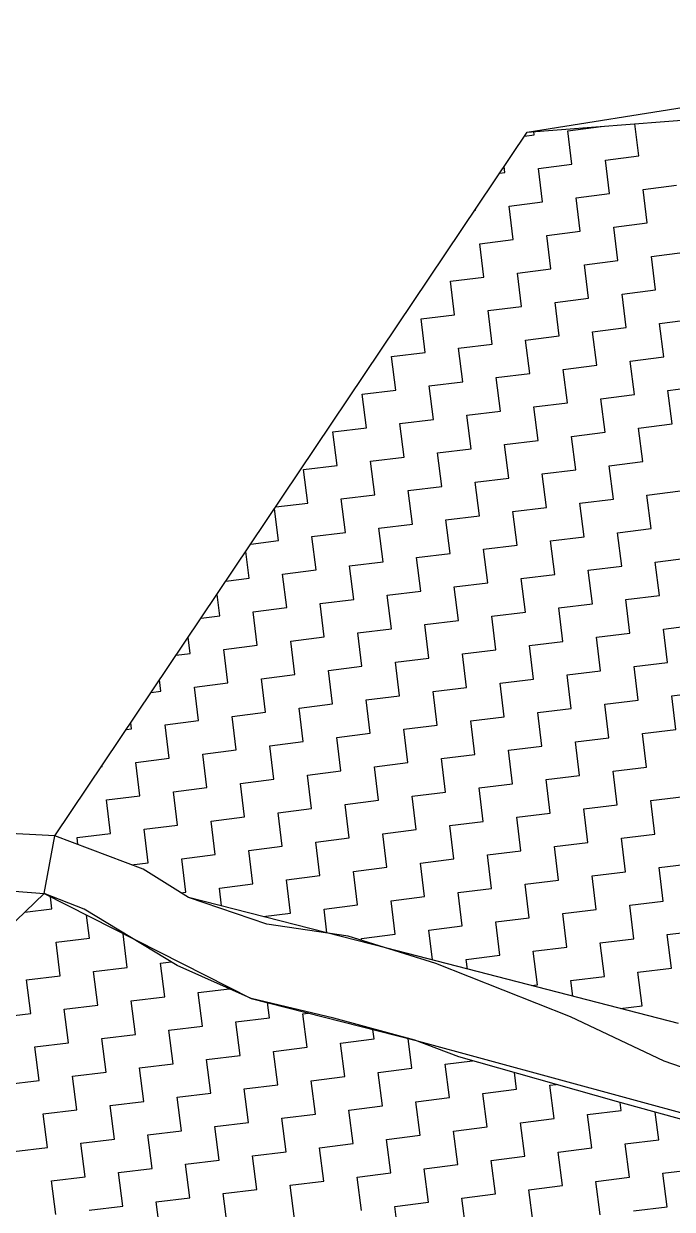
# Model space of a CAD drawing. Header units: metres. Extents: x 286056 to 292206, y 2024114 to 2027347.
# Drawn here: x 290237.8 to 290424, y 2025983.3 to 2026323.7 of the extents above; entities that cross this region are included whole.
import ezdxf

# ---------------------------------------------------------------- set-up
doc = ezdxf.new("R2010")
doc.units = ezdxf.units.M
doc.header["$LTSCALE"] = 0.3
doc.header["$MEASUREMENT"] = 0
for name, color, linetype in [('LINE_WATER', 4, 'Continuous'), ('POLY_HATCH', 12, 'Continuous'), ('POLY_WATER', 4, 'Continuous'), ('V_BOUND_LINE', 7, 'Continuous')]:
    doc.layers.add(name, color=color, linetype=linetype)

# ---------------------------------------------------------------- blocks, each defined once
blk = doc.blocks.new('13')
at = {"layer": 'LINE_WATER'}
for p, q in [((527.281, 338.538), (524.197, 340.167)), ((524.93, 337.34), (523.541, 338.09)), ((528.095, 334.839), (524.93, 337.34)), ((531.574, 335.952), (528.827, 337.288)), ((534.518, 335.142), (531.574, 335.952)), ((537.609, 333.745), (534.518, 335.142)), ((530.671, 333.294), (528.095, 334.839)), ((542.32, 331.17), (537.609, 333.745)), ((533.615, 332.191), (530.671, 333.294)), ((536.486, 331.014), (533.615, 332.191)), ((545.558, 329.11), (542.32, 331.17)), ((538.031, 330.205), (536.486, 331.014)), ((543.625, 327.851), (538.031, 330.205)), ((548.723, 327.565), (545.558, 329.11)), ((547.158, 326.379), (543.625, 327.851))]:
    blk.add_line(p, q, dxfattribs=at)
at = {"layer": 'POLY_HATCH', "linetype": 'Continuous'}
for p, q in [((544.639, 363.75), (545, 363.75)), ((545, 363.75), (545, 363.871)), ((546.25, 363.75), (547.5, 363.75)), ((546.25, 362.5), (546.25, 363.75)), ((547.5, 363.75), (547.5, 363.755)), ((548.75, 362.5), (548.75, 363.697)), ((543.75, 362.5), (543.75, 362.724)), ((543.556, 362.5), (543.75, 362.5)), ((545, 362.5), (546.25, 362.5)), ((545, 361.25), (545, 362.5)), ((547.5, 362.5), (548.75, 362.5)), ((547.5, 361.25), (547.5, 362.5)), ((542.472, 361.25), (542.5, 361.25)), ((542.5, 361.25), (542.5, 361.282)), ((543.75, 361.25), (545, 361.25)), ((543.75, 360), (543.75, 361.25)), ((546.25, 361.25), (547.5, 361.25)), ((546.25, 360), (546.25, 361.25)), ((548.75, 361.25), (550, 361.25)), ((548.75, 360), (548.75, 361.25)), ((542.5, 360), (543.75, 360)), ((542.5, 358.75), (542.5, 360)), ((545, 360), (546.25, 360)), ((545, 358.75), (545, 360)), ((547.5, 360), (548.75, 360)), ((547.5, 358.75), (547.5, 360)), ((541.25, 358.75), (542.5, 358.75)), ((541.25, 357.5), (541.25, 358.75)), ((543.75, 358.75), (545, 358.75)), ((543.75, 357.5), (543.75, 358.75)), ((546.25, 358.75), (547.5, 358.75)), ((546.25, 357.5), (546.25, 358.75)), ((548.75, 358.75), (550, 358.75)), ((548.75, 357.5), (548.75, 358.75)), ((540, 357.5), (541.25, 357.5)), ((540, 356.25), (540, 357.5)), ((542.5, 357.5), (543.75, 357.5)), ((542.5, 356.25), (542.5, 357.5)), ((545, 357.5), (546.25, 357.5)), ((545, 356.25), (545, 357.5)), ((547.5, 357.5), (548.75, 357.5)), ((547.5, 356.25), (547.5, 357.5)), ((538.75, 356.25), (540, 356.25)), ((538.75, 355), (538.75, 356.25)), ((541.25, 356.25), (542.5, 356.25)), ((541.25, 355), (541.25, 356.25)), ((543.75, 356.25), (545, 356.25)), ((543.75, 355), (543.75, 356.25)), ((546.25, 356.25), (547.5, 356.25)), ((546.25, 355), (546.25, 356.25)), ((548.75, 356.25), (550, 356.25)), ((548.75, 355), (548.75, 356.25)), ((537.5, 355), (538.75, 355)), ((537.5, 353.75), (537.5, 355)), ((540, 355), (541.25, 355)), ((540, 353.75), (540, 355)), ((542.5, 355), (543.75, 355)), ((542.5, 353.75), (542.5, 355)), ((545, 355), (546.25, 355)), ((545, 353.75), (545, 355)), ((547.5, 355), (548.75, 355)), ((547.5, 353.75), (547.5, 355)), ((536.25, 353.75), (537.5, 353.75)), ((536.25, 352.5), (536.25, 353.75)), ((538.75, 353.75), (540, 353.75)), ((538.75, 352.5), (538.75, 353.75)), ((541.25, 353.75), (542.5, 353.75)), ((541.25, 352.5), (541.25, 353.75)), ((543.75, 353.75), (545, 353.75)), ((543.75, 352.5), (543.75, 353.75)), ((546.25, 353.75), (547.5, 353.75)), ((546.25, 352.5), (546.25, 353.75)), ((548.75, 353.75), (550, 353.75)), ((548.75, 352.5), (548.75, 353.75)), ((535, 352.5), (536.25, 352.5)), ((535, 351.25), (535, 352.5)), ((537.5, 352.5), (538.75, 352.5)), ((537.5, 351.25), (537.5, 352.5)), ((540, 352.5), (541.25, 352.5)), ((540, 351.25), (540, 352.5)), ((542.5, 352.5), (543.75, 352.5)), ((542.5, 351.25), (542.5, 352.5)), ((545, 352.5), (546.25, 352.5)), ((545, 351.25), (545, 352.5)), ((547.5, 352.5), (548.75, 352.5)), ((547.5, 351.25), (547.5, 352.5)), ((533.75, 350), (533.75, 351.187)), ((533.804, 351.25), (535, 351.25)), ((536.25, 351.25), (537.5, 351.25)), ((536.25, 350), (536.25, 351.25)), ((538.75, 351.25), (540, 351.25)), ((538.75, 350), (538.75, 351.25)), ((541.25, 351.25), (542.5, 351.25)), ((541.25, 350), (541.25, 351.25)), ((543.75, 351.25), (545, 351.25)), ((543.75, 350), (543.75, 351.25)), ((546.25, 351.25), (547.5, 351.25)), ((546.25, 350), (546.25, 351.25)), ((532.721, 350), (533.75, 350)), ((535, 350), (536.25, 350)), ((535, 348.75), (535, 350)), ((537.5, 350), (538.75, 350)), ((537.5, 348.75), (537.5, 350)), ((540, 350), (541.25, 350)), ((540, 348.75), (540, 350)), ((542.5, 350), (543.75, 350)), ((542.5, 348.75), (542.5, 350)), ((545, 350), (546.25, 350)), ((545, 348.75), (545, 350)), ((547.5, 350), (548.75, 350)), ((547.5, 348.75), (547.5, 350)), ((532.5, 348.75), (532.5, 349.745)), ((531.637, 348.75), (532.5, 348.75)), ((533.75, 348.75), (535, 348.75)), ((533.75, 347.5), (533.75, 348.75)), ((536.25, 348.75), (537.5, 348.75)), ((536.25, 347.5), (536.25, 348.75)), ((538.75, 348.75), (540, 348.75)), ((538.75, 347.5), (538.75, 348.75)), ((541.25, 348.75), (542.5, 348.75)), ((541.25, 347.5), (541.25, 348.75)), ((543.75, 348.75), (545, 348.75)), ((543.75, 347.5), (543.75, 348.75)), ((546.25, 348.75), (547.5, 348.75)), ((546.25, 347.5), (546.25, 348.75)), ((531.25, 347.5), (531.25, 348.303)), ((530.554, 347.5), (531.25, 347.5)), ((532.5, 347.5), (533.75, 347.5)), ((532.5, 346.25), (532.5, 347.5)), ((535, 347.5), (536.25, 347.5)), ((535, 346.25), (535, 347.5)), ((537.5, 347.5), (538.75, 347.5)), ((537.5, 346.25), (537.5, 347.5)), ((540, 347.5), (541.25, 347.5)), ((540, 346.25), (540, 347.5)), ((542.5, 347.5), (543.75, 347.5)), ((542.5, 346.25), (542.5, 347.5)), ((545, 347.5), (546.25, 347.5)), ((545, 346.25), (545, 347.5)), ((547.5, 347.5), (548.75, 347.5)), ((547.5, 346.25), (547.5, 347.5)), ((530, 346.25), (530, 346.861)), ((529.47, 346.25), (530, 346.25)), ((531.25, 346.25), (532.5, 346.25)), ((531.25, 345), (531.25, 346.25)), ((533.75, 346.25), (535, 346.25)), ((533.75, 345), (533.75, 346.25)), ((536.25, 346.25), (537.5, 346.25)), ((536.25, 345), (536.25, 346.25)), ((538.75, 346.25), (540, 346.25)), ((538.75, 345), (538.75, 346.25)), ((541.25, 346.25), (542.5, 346.25)), ((541.25, 345), (541.25, 346.25)), ((543.75, 346.25), (545, 346.25)), ((543.75, 345), (543.75, 346.25)), ((546.25, 346.25), (547.5, 346.25)), ((546.25, 345), (546.25, 346.25)), ((528.75, 345), (528.75, 345.419)), ((528.387, 345), (528.75, 345)), ((530, 345), (531.25, 345)), ((530, 343.75), (530, 345)), ((532.5, 345), (533.75, 345)), ((532.5, 343.75), (532.5, 345)), ((535, 345), (536.25, 345)), ((535, 343.75), (535, 345)), ((537.5, 345), (538.75, 345)), ((537.5, 343.75), (537.5, 345)), ((540, 345), (541.25, 345)), ((540, 343.75), (540, 345)), ((542.5, 345), (543.75, 345)), ((542.5, 343.75), (542.5, 345)), ((545, 345), (546.25, 345)), ((545, 343.75), (545, 345)), ((547.5, 345), (548.75, 345)), ((547.5, 343.75), (547.5, 345)), ((527.5, 343.75), (527.5, 343.977)), ((527.303, 343.75), (527.5, 343.75)), ((528.75, 343.75), (530, 343.75)), ((528.75, 342.5), (528.75, 343.75)), ((531.25, 343.75), (532.5, 343.75)), ((531.25, 342.5), (531.25, 343.75)), ((533.75, 343.75), (535, 343.75)), ((533.75, 342.5), (533.75, 343.75)), ((536.25, 343.75), (537.5, 343.75)), ((536.25, 342.5), (536.25, 343.75)), ((538.75, 343.75), (540, 343.75)), ((538.75, 342.5), (538.75, 343.75)), ((541.25, 343.75), (542.5, 343.75)), ((541.25, 342.5), (541.25, 343.75)), ((543.75, 343.75), (545, 343.75)), ((543.75, 342.5), (543.75, 343.75)), ((546.25, 343.75), (547.5, 343.75)), ((546.25, 342.5), (546.25, 343.75)), ((526.25, 342.5), (526.25, 342.535)), ((526.22, 342.5), (526.25, 342.5)), ((527.5, 342.5), (528.75, 342.5)), ((527.5, 341.25), (527.5, 342.5)), ((530, 342.5), (531.25, 342.5)), ((530, 341.25), (530, 342.5)), ((532.5, 342.5), (533.75, 342.5)), ((532.5, 341.25), (532.5, 342.5)), ((535, 342.5), (536.25, 342.5)), ((535, 341.25), (535, 342.5)), ((537.5, 342.5), (538.75, 342.5)), ((537.5, 341.25), (537.5, 342.5)), ((540, 342.5), (541.25, 342.5)), ((540, 341.25), (540, 342.5)), ((542.5, 342.5), (543.75, 342.5)), ((542.5, 341.25), (542.5, 342.5)), ((545, 342.5), (546.25, 342.5)), ((545, 341.25), (545, 342.5)), ((547.5, 342.5), (548.75, 342.5)), ((547.5, 341.25), (547.5, 342.5)), ((526.25, 341.25), (527.5, 341.25)), ((526.25, 340), (526.25, 341.25)), ((528.75, 341.25), (530, 341.25)), ((528.75, 340), (528.75, 341.25)), ((531.25, 341.25), (532.5, 341.25)), ((531.25, 340), (531.25, 341.25)), ((533.75, 341.25), (535, 341.25)), ((533.75, 340), (533.75, 341.25)), ((536.25, 341.25), (537.5, 341.25)), ((536.25, 340), (536.25, 341.25)), ((538.75, 341.25), (540, 341.25)), ((538.75, 340), (538.75, 341.25)), ((541.25, 341.25), (542.5, 341.25)), ((541.25, 340), (541.25, 341.25)), ((543.75, 341.25), (545, 341.25)), ((543.75, 340), (543.75, 341.25)), ((546.25, 341.25), (547.5, 341.25)), ((546.25, 340), (546.25, 341.25)), ((525, 340), (526.25, 340)), ((525, 339.743), (525, 340)), ((527.5, 340), (528.75, 340)), ((527.5, 338.75), (527.5, 340)), ((530, 340), (531.25, 340)), ((530, 338.75), (530, 340)), ((532.5, 340), (533.75, 340)), ((532.5, 338.75), (532.5, 340)), ((535, 340), (536.25, 340)), ((535, 338.75), (535, 340)), ((537.5, 340), (538.75, 340)), ((537.5, 338.75), (537.5, 340)), ((540, 340), (541.25, 340)), ((540, 338.75), (540, 340)), ((542.5, 340), (543.75, 340)), ((542.5, 338.75), (542.5, 340)), ((545, 340), (546.25, 340)), ((545, 338.75), (545, 340)), ((526.881, 338.75), (527.5, 338.75)), ((528.75, 338.75), (530, 338.75)), ((528.75, 337.5), (528.75, 338.75)), ((531.25, 338.75), (532.5, 338.75)), ((531.25, 337.5), (531.25, 338.75)), ((533.75, 338.75), (535, 338.75)), ((533.75, 337.5), (533.75, 338.75)), ((536.25, 338.75), (537.5, 338.75)), ((536.25, 337.5), (536.25, 338.75)), ((538.75, 338.75), (540, 338.75)), ((538.75, 337.5), (538.75, 338.75)), ((541.25, 338.75), (542.5, 338.75)), ((541.25, 337.5), (541.25, 338.75)), ((543.75, 338.75), (545, 338.75)), ((543.75, 337.5), (543.75, 338.75)), ((546.25, 338.75), (547.5, 338.75)), ((546.25, 337.5), (546.25, 338.75)), ((523.75, 337.5), (523.75, 337.95)), ((522.744, 337.5), (523.75, 337.5)), ((528.565, 337.5), (528.75, 337.5)), ((530, 337.5), (531.25, 337.5)), ((530, 336.829), (530, 337.5)), ((532.5, 337.5), (533.75, 337.5)), ((532.5, 336.25), (532.5, 337.5)), ((535, 337.5), (536.25, 337.5)), ((535, 336.25), (535, 337.5)), ((537.5, 337.5), (538.75, 337.5)), ((537.5, 336.25), (537.5, 337.5)), ((540, 337.5), (541.25, 337.5)), ((540, 336.25), (540, 337.5)), ((542.5, 337.5), (543.75, 337.5)), ((542.5, 336.25), (542.5, 337.5)), ((545, 337.5), (546.25, 337.5)), ((545, 336.25), (545, 337.5)), ((525, 336.25), (525, 337.109)), ((523.75, 336.25), (525, 336.25)), ((523.75, 335), (523.75, 336.25)), ((526.25, 336.25), (526.277, 336.25)), ((526.25, 335), (526.25, 336.25)), ((531.478, 336.25), (532.5, 336.25)), ((533.75, 336.25), (535, 336.25)), ((533.75, 335.36), (533.75, 336.25)), ((536.25, 336.25), (537.5, 336.25)), ((536.25, 335), (536.25, 336.25)), ((538.75, 336.25), (540, 336.25)), ((538.75, 335), (538.75, 336.25)), ((541.25, 336.25), (542.5, 336.25)), ((541.25, 335), (541.25, 336.25)), ((543.75, 336.25), (545, 336.25)), ((543.75, 335), (543.75, 336.25)), ((546.25, 336.25), (547.5, 336.25)), ((546.25, 335), (546.25, 336.25)), ((522.5, 335), (523.75, 335)), ((522.5, 333.75), (522.5, 335)), ((525, 335), (526.25, 335)), ((525, 333.75), (525, 335)), ((527.5, 335), (527.892, 335)), ((527.5, 333.75), (527.5, 335)), ((535, 335), (536.25, 335)), ((535, 334.925), (535, 335)), ((537.5, 335), (538.75, 335)), ((537.5, 333.887), (537.5, 335)), ((540, 335), (541.25, 335)), ((540, 333.75), (540, 335)), ((542.5, 335), (543.75, 335)), ((542.5, 333.75), (542.5, 335)), ((545, 335), (546.25, 335)), ((545, 333.75), (545, 335)), ((521.25, 333.75), (522.5, 333.75)), ((523.75, 333.75), (525, 333.75)), ((523.75, 332.5), (523.75, 333.75)), ((526.25, 333.75), (527.5, 333.75)), ((526.25, 332.5), (526.25, 333.75)), ((528.75, 333.75), (529.911, 333.75)), ((528.75, 332.5), (528.75, 333.75)), ((538.75, 333.75), (540, 333.75)), ((538.75, 333.394), (538.75, 333.75)), ((541.25, 333.75), (542.5, 333.75)), ((541.25, 332.5), (541.25, 333.75)), ((543.75, 333.75), (545, 333.75)), ((543.75, 332.5), (543.75, 333.75)), ((546.25, 333.75), (547.5, 333.75)), ((546.25, 332.5), (546.25, 333.75)), ((531.25, 332.5), (531.25, 333.067)), ((522.5, 332.5), (523.75, 332.5)), ((522.5, 331.25), (522.5, 332.5)), ((525, 332.5), (526.25, 332.5)), ((525, 331.25), (525, 332.5)), ((527.5, 332.5), (528.75, 332.5)), ((527.5, 331.25), (527.5, 332.5)), ((530, 332.5), (531.25, 332.5)), ((530, 331.25), (530, 332.5)), ((532.5, 332.5), (532.697, 332.5)), ((532.5, 331.25), (532.5, 332.5)), ((541.014, 332.5), (541.25, 332.5)), ((542.5, 332.5), (543.75, 332.5)), ((542.5, 331.913), (542.5, 332.5)), ((545, 332.5), (546.25, 332.5)), ((545, 331.25), (545, 332.5)), ((535, 331.25), (535, 331.597)), ((521.25, 331.25), (522.5, 331.25)), ((523.75, 331.25), (525, 331.25)), ((523.75, 330), (523.75, 331.25)), ((526.25, 331.25), (527.5, 331.25)), ((526.25, 330), (526.25, 331.25)), ((528.75, 331.25), (530, 331.25)), ((528.75, 330), (528.75, 331.25)), ((531.25, 331.25), (532.5, 331.25)), ((531.25, 330), (531.25, 331.25)), ((533.75, 331.25), (535, 331.25)), ((533.75, 330), (533.75, 331.25)), ((536.25, 330), (536.25, 331.106)), ((544.181, 331.25), (545, 331.25)), ((522.5, 330), (523.75, 330)), ((522.5, 328.75), (522.5, 330)), ((525, 330), (526.25, 330)), ((525, 328.75), (525, 330)), ((527.5, 330), (528.75, 330)), ((527.5, 328.75), (527.5, 330)), ((530, 330), (531.25, 330)), ((530, 328.75), (530, 330)), ((532.5, 330), (533.75, 330)), ((532.5, 328.75), (532.5, 330)), ((535, 330), (536.25, 330)), ((535, 328.75), (535, 330)), ((537.5, 330), (538.518, 330)), ((537.5, 328.75), (537.5, 330)), ((540, 328.75), (540, 329.376)), ((521.25, 328.75), (522.5, 328.75)), ((523.75, 328.75), (525, 328.75)), ((523.75, 327.5), (523.75, 328.75)), ((526.25, 328.75), (527.5, 328.75)), ((526.25, 327.5), (526.25, 328.75)), ((528.75, 328.75), (530, 328.75)), ((528.75, 327.5), (528.75, 328.75)), ((531.25, 328.75), (532.5, 328.75)), ((531.25, 327.5), (531.25, 328.75)), ((533.75, 328.75), (535, 328.75)), ((533.75, 327.5), (533.75, 328.75)), ((536.25, 328.75), (537.5, 328.75)), ((536.25, 327.5), (536.25, 328.75)), ((538.75, 328.75), (540, 328.75)), ((538.75, 327.5), (538.75, 328.75)), ((541.25, 328.75), (541.488, 328.75)), ((541.25, 327.5), (541.25, 328.75)), ((543.75, 327.5), (543.75, 327.799)), ((522.5, 327.5), (523.75, 327.5)), ((522.5, 326.25), (522.5, 327.5)), ((525, 327.5), (526.25, 327.5)), ((525, 326.25), (525, 327.5)), ((527.5, 327.5), (528.75, 327.5)), ((527.5, 326.25), (527.5, 327.5)), ((530, 327.5), (531.25, 327.5)), ((530, 326.25), (530, 327.5)), ((532.5, 327.5), (533.75, 327.5)), ((532.5, 326.25), (532.5, 327.5)), ((535, 327.5), (536.25, 327.5)), ((535, 326.25), (535, 327.5)), ((537.5, 327.5), (538.75, 327.5)), ((537.5, 326.25), (537.5, 327.5)), ((540, 327.5), (541.25, 327.5)), ((540, 326.25), (540, 327.5)), ((542.5, 327.5), (543.75, 327.5)), ((542.5, 326.25), (542.5, 327.5)), ((545, 326.25), (545, 327.278)), ((523.75, 326.25), (525, 326.25)), ((526.25, 326.25), (527.5, 326.25)), ((526.25, 325), (526.25, 326.25)), ((528.75, 326.25), (530, 326.25)), ((528.75, 325), (528.75, 326.25)), ((531.25, 326.25), (532.5, 326.25)), ((531.25, 325), (531.25, 326.25)), ((533.75, 326.25), (535, 326.25)), ((533.75, 325), (533.75, 326.25)), ((536.25, 326.25), (537.5, 326.25)), ((536.25, 325), (536.25, 326.25)), ((538.75, 326.25), (540, 326.25)), ((538.75, 325), (538.75, 326.25)), ((541.25, 326.25), (542.5, 326.25)), ((541.25, 325), (541.25, 326.25)), ((543.75, 326.25), (545, 326.25)), ((543.75, 325), (543.75, 326.25)), ((535, 325), (536.25, 325)), ((535, 323.75), (535, 325)), ((537.5, 325), (538.75, 325)), ((537.5, 323.75), (537.5, 325)), ((540, 325), (541.25, 325)), ((540, 323.75), (540, 325)), ((542.5, 325), (543.75, 325)), ((542.5, 323.75), (542.5, 325)), ((545, 325), (546.25, 325)), ((545, 323.75), (545, 325)), ((543.75, 323.75), (545, 323.75))]:
    blk.add_line(p, q, dxfattribs=at)
at = {"layer": 'POLY_HATCH'}
for p, q in [((544.754, 363.882), (572.541, 362.598)), ((528.827, 337.288), (527.281, 338.538)), ((521.166, 336.33), (523.541, 338.09)), ((523.541, 338.09), (530.671, 333.294)), ((535.883, 334.525), (528.827, 337.288)), ((546.25, 330.433), (535.883, 334.525)), ((530.671, 333.294), (536.486, 331.014)), ((536.486, 331.014), (549.219, 325.791))]:
    blk.add_line(p, q, dxfattribs=at)
at = {"layer": 'POLY_WATER', "ltscale": 10}
blk.add_line((524.197, 340.167), (518.819, 341.108), dxfattribs=at)
at = {"layer": 'V_BOUND_LINE'}
for p, q in [((544.754, 363.882), (570.286, 364.769)), ((524.197, 340.167), (544.754, 363.882)), ((495.768, 343.882), (523.541, 338.09)), ((523.541, 338.09), (524.197, 340.167))]:
    blk.add_line(p, q, dxfattribs=at)

msp = doc.modelspace()

# ---------------------------------------------------------------- block references
at = {"xscale": 7.751650312977041, "yscale": 7.751650312977041, "zscale": 7.751650312977041, "rotation": 7.058277928675759}
msp.add_blockref('13', (286538.24, 2022974.39), dxfattribs=at)

doc.saveas('drawing.dxf')
